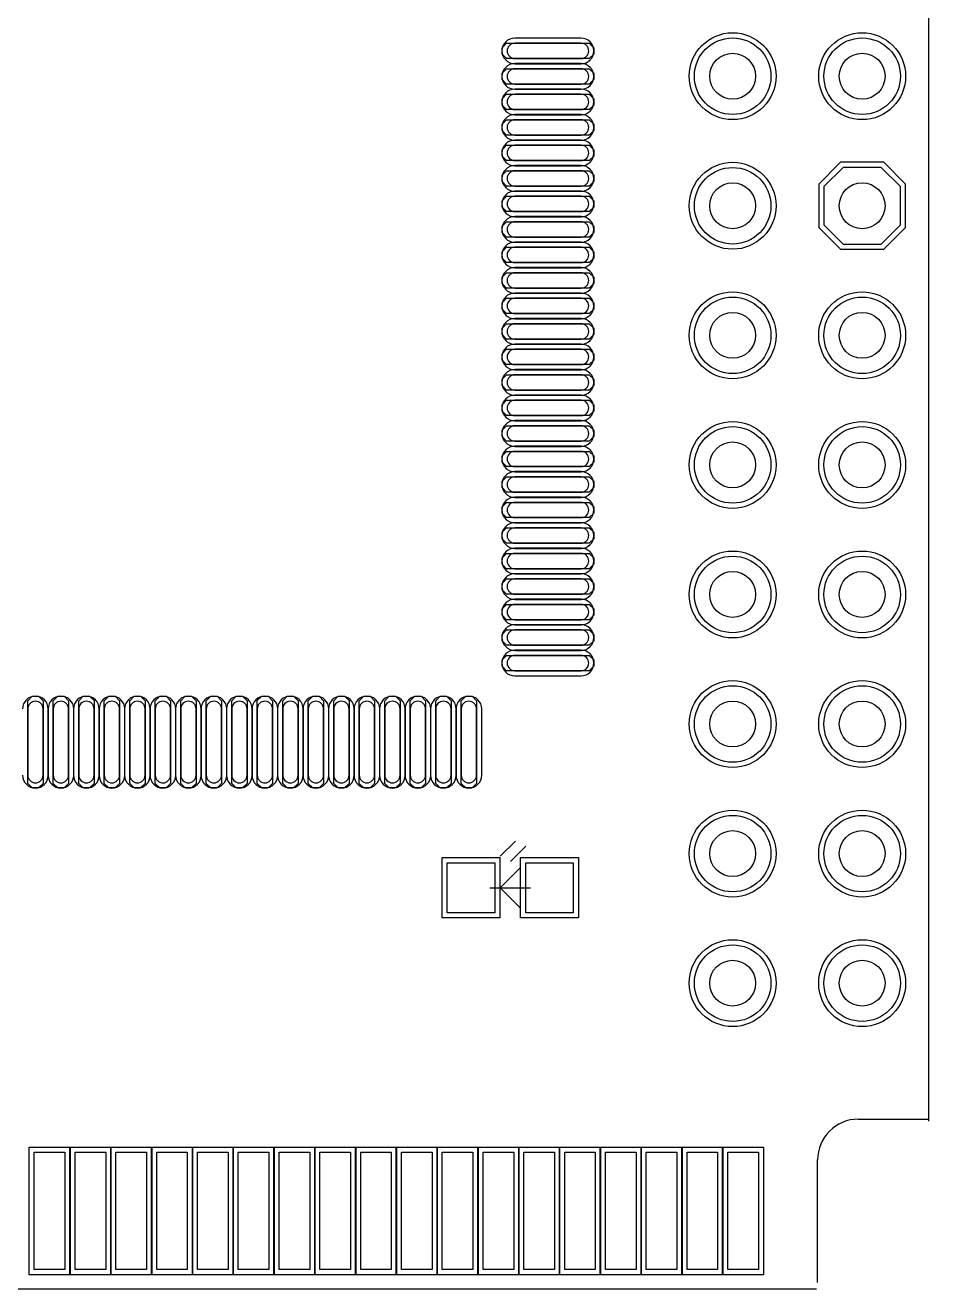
# Model space of a CAD drawing. Header units: millimetres. Extents: x -0.08 to 1.1, y 0 to 1.74.
# Drawn here: x 0.4 to 1.098, y 0 to 0.975 of the extents above; entities that cross this region are included whole.
import ezdxf

# ---------------------------------------------------------------- set-up
doc = ezdxf.new("R2010")
doc.units = ezdxf.units.MM
doc.header["$MEASUREMENT"] = 0
for name, color, linetype in [('KeepOutLayer', 6, 'Continuous'), ('Mechanical13', 56, 'Continuous'), ('MultiLayer', 9, 'Continuous'), ('TopPaste', 8, 'Continuous'), ('TopSolder', 216, 'Continuous')]:
    doc.layers.add(name, color=color, linetype=linetype)

msp = doc.modelspace()

# ---------------------------------------------------------------- linework, layer by layer
at = {"layer": 'KeepOutLayer'}
for p, q in [((1.09797, 0.12922), (1.09797, 1.66208)), ((1.0436, 0.13079), (1.09757, 0.13079)), ((1.0121, 0.00481), (1.0121, 0.0993)), ((0.38718, -0.00007), (1.01119, -0.00007))]:
    msp.add_line(p, q, dxfattribs=at)
msp.add_arc((1.0436, 0.0993), 0.0315, 90, 180, dxfattribs=at)
at = {"layer": 'Mechanical13'}
for p, q in [((0.7672, 0.33366), (0.77902, 0.34547)), ((0.77508, 0.32972), (0.78689, 0.34154)), ((0.76701, 0.30937), (0.78276, 0.32512)), ((0.76701, 0.29362), (0.76701, 0.32512)), ((0.78276, 0.29362), (0.78276, 0.32512)), ((0.75913, 0.30937), (0.79063, 0.30937)), ((0.76701, 0.30937), (0.78276, 0.29362))]:
    msp.add_line(p, q, dxfattribs=at)
at = {"layer": 'MultiLayer'}
for p, q in [((1.0318, 0.8653), (1.01703, 0.85053)), ((1.06133, 0.8653), (1.0318, 0.8653)), ((1.07609, 0.85053), (1.06133, 0.8653)), ((1.01703, 0.85053), (1.01703, 0.82101)), ((1.07609, 0.82101), (1.07609, 0.85053)), ((1.01703, 0.82101), (1.0318, 0.80624)), ((1.06133, 0.80624), (1.07609, 0.82101)), ((1.0318, 0.80624), (1.06133, 0.80624))]:
    msp.add_line(p, q, dxfattribs=at)
for centre, radius in [((0.94656, 0.93577), 0.02953), ((1.04656, 0.93577), 0.02953), ((0.94656, 0.93577), 0.01772), ((1.04656, 0.93577), 0.01772), ((0.94656, 0.83577), 0.02953), ((0.94656, 0.83577), 0.01772), ((1.04656, 0.83577), 0.01772), ((0.94656, 0.73577), 0.02953), ((1.04656, 0.73577), 0.02953), ((0.94656, 0.73577), 0.01772), ((1.04656, 0.73577), 0.01772), ((0.94656, 0.63577), 0.02953), ((1.04656, 0.63577), 0.02953), ((0.94656, 0.63577), 0.01772), ((1.04656, 0.63577), 0.01772), ((0.94656, 0.53577), 0.02953), ((1.04656, 0.53577), 0.02953), ((0.94656, 0.53577), 0.01772), ((1.04656, 0.53577), 0.01772), ((0.94656, 0.43577), 0.02953), ((1.04656, 0.43577), 0.02953), ((0.94656, 0.43577), 0.01772), ((1.04656, 0.43577), 0.01772), ((0.94656, 0.33577), 0.02953), ((1.04656, 0.33577), 0.02953), ((0.94656, 0.33577), 0.01772), ((1.04656, 0.33577), 0.01772), ((0.94656, 0.23577), 0.02953), ((1.04656, 0.23577), 0.02953), ((0.94656, 0.23577), 0.01772), ((1.04656, 0.23577), 0.01772)]:
    msp.add_circle(centre, radius, dxfattribs=at)
at = {"layer": 'TopPaste'}
for p, q in [((0.76852, 0.95774), (0.77198, 0.9612)), ((0.76852, 0.95284), (0.76852, 0.95774)), ((0.77198, 0.9612), (0.77442, 0.9612)), ((0.77442, 0.9612), (0.77442, 0.9612)), ((0.77442, 0.9612), (0.83348, 0.9612)), ((0.82954, 0.9612), (0.77836, 0.9612)), ((0.83348, 0.9612), (0.83593, 0.9612)), ((0.83593, 0.9612), (0.83939, 0.95774)), ((0.83939, 0.95774), (0.83939, 0.95284)), ((0.77198, 0.94938), (0.76852, 0.95284)), ((0.77442, 0.94938), (0.77198, 0.94938)), ((0.83348, 0.94938), (0.77442, 0.94938)), ((0.77836, 0.94938), (0.82954, 0.94938)), ((0.83593, 0.94938), (0.83348, 0.94938)), ((0.83348, 0.94938), (0.83348, 0.94938)), ((0.83939, 0.95284), (0.83593, 0.94938)), ((0.76852, 0.93806), (0.77198, 0.94152)), ((0.76852, 0.93316), (0.76852, 0.93806)), ((0.77198, 0.94152), (0.77442, 0.94152)), ((0.77442, 0.94152), (0.77442, 0.94152)), ((0.77442, 0.94152), (0.83348, 0.94152)), ((0.82954, 0.94152), (0.77836, 0.94152)), ((0.83348, 0.94152), (0.83593, 0.94152)), ((0.83593, 0.94152), (0.83939, 0.93806)), ((0.83939, 0.93806), (0.83939, 0.93316)), ((0.77198, 0.9297), (0.76852, 0.93316)), ((0.77442, 0.9297), (0.77198, 0.9297)), ((0.83348, 0.9297), (0.77442, 0.9297)), ((0.77836, 0.9297), (0.82954, 0.9297)), ((0.83593, 0.9297), (0.83348, 0.9297)), ((0.83348, 0.9297), (0.83348, 0.9297)), ((0.83939, 0.93316), (0.83593, 0.9297)), ((0.76852, 0.91837), (0.77198, 0.92183)), ((0.76852, 0.91347), (0.76852, 0.91837)), ((0.77198, 0.92183), (0.77442, 0.92183)), ((0.77442, 0.92183), (0.77442, 0.92183)), ((0.77442, 0.92183), (0.83348, 0.92183)), ((0.82954, 0.92183), (0.77836, 0.92183)), ((0.83348, 0.92183), (0.83593, 0.92183)), ((0.83593, 0.92183), (0.83939, 0.91837)), ((0.83939, 0.91837), (0.83939, 0.91347)), ((0.77198, 0.91001), (0.76852, 0.91347)), ((0.77442, 0.91001), (0.77198, 0.91001)), ((0.83348, 0.91001), (0.77442, 0.91001)), ((0.77836, 0.91001), (0.82954, 0.91001)), ((0.83593, 0.91001), (0.83348, 0.91001)), ((0.83348, 0.91001), (0.83348, 0.91001)), ((0.83939, 0.91347), (0.83593, 0.91001)), ((0.76852, 0.89869), (0.77198, 0.90215)), ((0.76852, 0.89379), (0.76852, 0.89869)), ((0.77198, 0.90215), (0.77442, 0.90215)), ((0.77442, 0.90215), (0.77442, 0.90215)), ((0.77442, 0.90215), (0.83348, 0.90215)), ((0.82954, 0.90215), (0.77836, 0.90215)), ((0.83348, 0.90215), (0.83593, 0.90215)), ((0.83593, 0.90215), (0.83939, 0.89869)), ((0.83939, 0.89869), (0.83939, 0.89379)), ((0.77198, 0.89033), (0.76852, 0.89379)), ((0.77442, 0.89033), (0.77198, 0.89033)), ((0.83348, 0.89033), (0.77442, 0.89033)), ((0.77836, 0.89033), (0.82954, 0.89033)), ((0.83593, 0.89033), (0.83348, 0.89033)), ((0.83348, 0.89033), (0.83348, 0.89033)), ((0.83939, 0.89379), (0.83593, 0.89033)), ((0.76852, 0.879), (0.77198, 0.88246)), ((0.76852, 0.8741), (0.76852, 0.879)), ((0.77198, 0.88246), (0.77442, 0.88246)), ((0.77442, 0.88246), (0.77442, 0.88246)), ((0.77442, 0.88246), (0.83348, 0.88246)), ((0.82954, 0.88246), (0.77836, 0.88246)), ((0.83348, 0.88246), (0.83593, 0.88246)), ((0.83593, 0.88246), (0.83939, 0.879)), ((0.83939, 0.879), (0.83939, 0.8741)), ((0.77198, 0.87064), (0.76852, 0.8741)), ((0.77442, 0.87064), (0.77198, 0.87064)), ((0.83348, 0.87064), (0.77442, 0.87064)), ((0.77836, 0.87064), (0.82954, 0.87064)), ((0.83593, 0.87064), (0.83348, 0.87064)), ((0.83348, 0.87064), (0.83348, 0.87064)), ((0.83939, 0.8741), (0.83593, 0.87064)), ((0.76852, 0.85932), (0.77198, 0.86278)), ((0.76852, 0.85442), (0.76852, 0.85932)), ((0.77198, 0.86278), (0.77442, 0.86278)), ((0.77442, 0.86278), (0.77442, 0.86278)), ((0.77442, 0.86278), (0.83348, 0.86278)), ((0.82954, 0.86278), (0.77836, 0.86278)), ((0.83348, 0.86278), (0.83593, 0.86278)), ((0.83593, 0.86278), (0.83939, 0.85932)), ((0.83939, 0.85932), (0.83939, 0.85442)), ((0.77198, 0.85096), (0.76852, 0.85442)), ((0.77442, 0.85096), (0.77198, 0.85096)), ((0.83348, 0.85096), (0.77442, 0.85096)), ((0.77836, 0.85096), (0.82954, 0.85096)), ((0.83593, 0.85096), (0.83348, 0.85096)), ((0.83348, 0.85096), (0.83348, 0.85096)), ((0.83939, 0.85442), (0.83593, 0.85096)), ((0.76852, 0.83963), (0.77198, 0.84309)), ((0.76852, 0.83473), (0.76852, 0.83963)), ((0.77198, 0.84309), (0.77442, 0.84309)), ((0.77442, 0.84309), (0.77442, 0.84309)), ((0.77442, 0.84309), (0.83348, 0.84309)), ((0.82954, 0.84309), (0.77836, 0.84309)), ((0.83348, 0.84309), (0.83593, 0.84309)), ((0.83593, 0.84309), (0.83939, 0.83963)), ((0.83939, 0.83963), (0.83939, 0.83473)), ((0.77198, 0.83127), (0.76852, 0.83473)), ((0.77442, 0.83127), (0.77198, 0.83127)), ((0.83348, 0.83127), (0.77442, 0.83127)), ((0.77836, 0.83127), (0.82954, 0.83127)), ((0.83593, 0.83127), (0.83348, 0.83127)), ((0.83348, 0.83127), (0.83348, 0.83127)), ((0.83939, 0.83473), (0.83593, 0.83127)), ((0.76852, 0.81995), (0.77198, 0.82341)), ((0.76852, 0.81505), (0.76852, 0.81995)), ((0.77198, 0.82341), (0.77442, 0.82341)), ((0.77442, 0.82341), (0.77442, 0.82341)), ((0.77442, 0.82341), (0.83348, 0.82341)), ((0.82954, 0.82341), (0.77836, 0.82341)), ((0.83348, 0.82341), (0.83593, 0.82341)), ((0.83593, 0.82341), (0.83939, 0.81995)), ((0.83939, 0.81995), (0.83939, 0.81505)), ((0.77198, 0.81159), (0.76852, 0.81505)), ((0.77442, 0.81159), (0.77198, 0.81159)), ((0.83348, 0.81159), (0.77442, 0.81159)), ((0.77836, 0.81159), (0.82954, 0.81159)), ((0.83593, 0.81159), (0.83348, 0.81159)), ((0.83348, 0.81159), (0.83348, 0.81159)), ((0.83939, 0.81505), (0.83593, 0.81159)), ((0.76852, 0.80027), (0.77198, 0.80373)), ((0.76852, 0.79537), (0.76852, 0.80027)), ((0.77198, 0.80373), (0.77442, 0.80373)), ((0.77442, 0.80373), (0.77442, 0.80373)), ((0.77442, 0.80373), (0.83348, 0.80373)), ((0.82954, 0.80372), (0.77836, 0.80372)), ((0.83348, 0.80373), (0.83593, 0.80373)), ((0.83593, 0.80373), (0.83939, 0.80027)), ((0.83939, 0.80027), (0.83939, 0.79537)), ((0.77198, 0.79191), (0.76852, 0.79537)), ((0.77442, 0.79191), (0.77198, 0.79191)), ((0.83348, 0.79191), (0.77442, 0.79191)), ((0.77836, 0.7919), (0.82954, 0.7919)), ((0.83593, 0.79191), (0.83348, 0.79191)), ((0.83348, 0.79191), (0.83348, 0.79191)), ((0.83939, 0.79537), (0.83593, 0.79191)), ((0.76852, 0.78058), (0.77198, 0.78404)), ((0.76852, 0.77568), (0.76852, 0.78058)), ((0.77198, 0.78404), (0.77442, 0.78404)), ((0.77442, 0.78404), (0.77442, 0.78404)), ((0.77442, 0.78404), (0.83348, 0.78404)), ((0.82954, 0.78404), (0.77836, 0.78404)), ((0.83348, 0.78404), (0.83593, 0.78404)), ((0.83593, 0.78404), (0.83939, 0.78058)), ((0.83939, 0.78058), (0.83939, 0.77568)), ((0.77198, 0.77222), (0.76852, 0.77568)), ((0.77442, 0.77222), (0.77198, 0.77222)), ((0.83348, 0.77222), (0.77442, 0.77222)), ((0.77836, 0.77222), (0.82954, 0.77222)), ((0.83593, 0.77222), (0.83348, 0.77222)), ((0.83348, 0.77222), (0.83348, 0.77222)), ((0.83939, 0.77568), (0.83593, 0.77222)), ((0.76852, 0.7609), (0.77198, 0.76436)), ((0.76852, 0.756), (0.76852, 0.7609)), ((0.77198, 0.76436), (0.77442, 0.76436)), ((0.77442, 0.76436), (0.77442, 0.76436)), ((0.77442, 0.76436), (0.83348, 0.76436)), ((0.82954, 0.76435), (0.77836, 0.76435)), ((0.83348, 0.76436), (0.83593, 0.76436)), ((0.83593, 0.76436), (0.83939, 0.7609)), ((0.83939, 0.7609), (0.83939, 0.756)), ((0.77198, 0.75254), (0.76852, 0.756)), ((0.77442, 0.75254), (0.77198, 0.75254)), ((0.83348, 0.75254), (0.77442, 0.75254)), ((0.77836, 0.75253), (0.82954, 0.75253)), ((0.83593, 0.75254), (0.83348, 0.75254)), ((0.83348, 0.75254), (0.83348, 0.75254)), ((0.83939, 0.756), (0.83593, 0.75254)), ((0.76852, 0.74121), (0.77198, 0.74467)), ((0.76852, 0.73631), (0.76852, 0.74121)), ((0.77198, 0.74467), (0.77442, 0.74467)), ((0.77442, 0.74467), (0.77442, 0.74467)), ((0.77442, 0.74467), (0.83348, 0.74467)), ((0.82954, 0.74467), (0.77836, 0.74467)), ((0.83348, 0.74467), (0.83593, 0.74467)), ((0.83593, 0.74467), (0.83939, 0.74121)), ((0.83939, 0.74121), (0.83939, 0.73631)), ((0.77198, 0.73285), (0.76852, 0.73631)), ((0.77442, 0.73285), (0.77198, 0.73285)), ((0.83348, 0.73285), (0.77442, 0.73285)), ((0.77836, 0.73285), (0.82954, 0.73285)), ((0.83593, 0.73285), (0.83348, 0.73285)), ((0.83348, 0.73285), (0.83348, 0.73285)), ((0.83939, 0.73631), (0.83593, 0.73285)), ((0.76852, 0.72153), (0.77198, 0.72499)), ((0.77198, 0.72499), (0.77442, 0.72499)), ((0.77442, 0.72499), (0.77442, 0.72499)), ((0.77442, 0.72499), (0.83348, 0.72499)), ((0.82954, 0.72498), (0.77836, 0.72498)), ((0.83348, 0.72499), (0.83593, 0.72499)), ((0.83593, 0.72499), (0.83939, 0.72153)), ((0.76852, 0.71663), (0.76852, 0.72153)), ((0.77198, 0.71317), (0.76852, 0.71663)), ((0.77442, 0.71317), (0.77198, 0.71317)), ((0.83348, 0.71317), (0.77442, 0.71317)), ((0.77836, 0.71316), (0.82954, 0.71316)), ((0.83593, 0.71317), (0.83348, 0.71317)), ((0.83348, 0.71317), (0.83348, 0.71317)), ((0.83939, 0.71663), (0.83593, 0.71317)), ((0.83939, 0.72153), (0.83939, 0.71663)), ((0.76852, 0.70184), (0.77198, 0.7053)), ((0.77198, 0.7053), (0.77442, 0.7053)), ((0.77442, 0.7053), (0.77442, 0.7053)), ((0.77442, 0.7053), (0.83348, 0.7053)), ((0.82954, 0.7053), (0.77836, 0.7053)), ((0.83348, 0.7053), (0.83593, 0.7053)), ((0.83593, 0.7053), (0.83939, 0.70184)), ((0.76852, 0.69694), (0.76852, 0.70184)), ((0.77198, 0.69348), (0.76852, 0.69694)), ((0.77442, 0.69348), (0.77198, 0.69348)), ((0.83348, 0.69348), (0.77442, 0.69348)), ((0.77836, 0.69348), (0.82954, 0.69348)), ((0.83593, 0.69348), (0.83348, 0.69348)), ((0.83348, 0.69348), (0.83348, 0.69348)), ((0.83939, 0.69694), (0.83593, 0.69348)), ((0.83939, 0.70184), (0.83939, 0.69694)), ((0.76852, 0.68215), (0.77198, 0.68561)), ((0.77198, 0.68561), (0.77442, 0.68561)), ((0.77442, 0.68561), (0.77442, 0.68561)), ((0.77442, 0.68561), (0.83348, 0.68561)), ((0.82954, 0.68561), (0.77836, 0.68561)), ((0.83348, 0.68561), (0.83593, 0.68561)), ((0.83593, 0.68561), (0.83939, 0.68215)), ((0.76852, 0.67725), (0.76852, 0.68215)), ((0.77198, 0.67379), (0.76852, 0.67725)), ((0.77442, 0.67379), (0.77198, 0.67379)), ((0.83348, 0.67379), (0.77442, 0.67379)), ((0.77836, 0.67379), (0.82954, 0.67379)), ((0.83593, 0.67379), (0.83348, 0.67379)), ((0.83348, 0.67379), (0.83348, 0.67379)), ((0.83939, 0.67725), (0.83593, 0.67379)), ((0.83939, 0.68215), (0.83939, 0.67725)), ((0.76852, 0.66247), (0.77198, 0.66593)), ((0.77198, 0.66593), (0.77442, 0.66593)), ((0.77442, 0.66593), (0.77442, 0.66593)), ((0.77442, 0.66593), (0.83348, 0.66593)), ((0.82954, 0.66592), (0.77836, 0.66592)), ((0.83348, 0.66593), (0.83593, 0.66593)), ((0.83593, 0.66593), (0.83939, 0.66247)), ((0.76852, 0.65757), (0.76852, 0.66247)), ((0.77198, 0.65411), (0.76852, 0.65757)), ((0.77442, 0.65411), (0.77198, 0.65411)), ((0.83348, 0.65411), (0.77442, 0.65411)), ((0.77836, 0.6541), (0.82954, 0.6541)), ((0.83593, 0.65411), (0.83348, 0.65411)), ((0.83348, 0.65411), (0.83348, 0.65411)), ((0.83939, 0.65757), (0.83593, 0.65411)), ((0.83939, 0.66247), (0.83939, 0.65757)), ((0.76852, 0.64278), (0.77198, 0.64624)), ((0.77198, 0.64624), (0.77442, 0.64624)), ((0.77442, 0.64624), (0.77442, 0.64624)), ((0.77442, 0.64624), (0.83348, 0.64624)), ((0.82954, 0.64624), (0.77836, 0.64624)), ((0.83348, 0.64624), (0.83593, 0.64624)), ((0.83593, 0.64624), (0.83939, 0.64278)), ((0.76852, 0.63788), (0.76852, 0.64278)), ((0.77198, 0.63442), (0.76852, 0.63788)), ((0.77442, 0.63442), (0.77198, 0.63442)), ((0.83348, 0.63442), (0.77442, 0.63442)), ((0.77836, 0.63442), (0.82954, 0.63442)), ((0.83593, 0.63442), (0.83348, 0.63442)), ((0.83348, 0.63442), (0.83348, 0.63442)), ((0.83939, 0.63788), (0.83593, 0.63442)), ((0.83939, 0.64278), (0.83939, 0.63788)), ((0.76852, 0.6231), (0.77198, 0.62656)), ((0.77198, 0.62656), (0.77442, 0.62656)), ((0.77442, 0.62656), (0.77442, 0.62656)), ((0.77442, 0.62656), (0.83348, 0.62656)), ((0.82954, 0.62655), (0.77836, 0.62655)), ((0.83348, 0.62656), (0.83593, 0.62656)), ((0.83593, 0.62656), (0.83939, 0.6231)), ((0.76852, 0.6182), (0.76852, 0.6231)), ((0.77198, 0.61474), (0.76852, 0.6182)), ((0.77442, 0.61474), (0.77198, 0.61474)), ((0.83348, 0.61474), (0.77442, 0.61474)), ((0.77836, 0.61473), (0.82954, 0.61473)), ((0.83593, 0.61474), (0.83348, 0.61474)), ((0.83348, 0.61474), (0.83348, 0.61474)), ((0.83939, 0.6182), (0.83593, 0.61474)), ((0.83939, 0.6231), (0.83939, 0.6182)), ((0.76852, 0.60341), (0.77198, 0.60687)), ((0.77198, 0.60687), (0.77442, 0.60687)), ((0.77442, 0.60687), (0.77442, 0.60687)), ((0.77442, 0.60687), (0.83348, 0.60687)), ((0.82954, 0.60687), (0.77836, 0.60687)), ((0.83348, 0.60687), (0.83593, 0.60687)), ((0.83593, 0.60687), (0.83939, 0.60341)), ((0.76852, 0.59851), (0.76852, 0.60341)), ((0.77198, 0.59505), (0.76852, 0.59851)), ((0.77442, 0.59505), (0.77198, 0.59505)), ((0.83348, 0.59505), (0.77442, 0.59505)), ((0.77836, 0.59505), (0.82954, 0.59505)), ((0.83593, 0.59505), (0.83348, 0.59505)), ((0.83348, 0.59505), (0.83348, 0.59505)), ((0.83939, 0.59851), (0.83593, 0.59505)), ((0.83939, 0.60341), (0.83939, 0.59851)), ((0.76852, 0.58373), (0.77198, 0.58719)), ((0.77198, 0.58719), (0.77442, 0.58719)), ((0.77442, 0.58719), (0.77442, 0.58719)), ((0.77442, 0.58719), (0.83348, 0.58719)), ((0.82954, 0.58718), (0.77836, 0.58718)), ((0.83348, 0.58719), (0.83593, 0.58719)), ((0.83593, 0.58719), (0.83939, 0.58373)), ((0.76852, 0.57883), (0.76852, 0.58373)), ((0.77198, 0.57537), (0.76852, 0.57883)), ((0.77442, 0.57537), (0.77198, 0.57537)), ((0.83348, 0.57537), (0.77442, 0.57537)), ((0.77836, 0.57536), (0.82954, 0.57536)), ((0.83593, 0.57537), (0.83348, 0.57537)), ((0.83348, 0.57537), (0.83348, 0.57537)), ((0.83939, 0.57883), (0.83593, 0.57537)), ((0.83939, 0.58373), (0.83939, 0.57883)), ((0.76852, 0.56404), (0.77198, 0.5675)), ((0.77198, 0.5675), (0.77442, 0.5675)), ((0.77442, 0.5675), (0.77442, 0.5675)), ((0.77442, 0.5675), (0.83348, 0.5675)), ((0.82954, 0.5675), (0.77836, 0.5675)), ((0.83348, 0.5675), (0.83593, 0.5675)), ((0.83593, 0.5675), (0.83939, 0.56404)), ((0.76852, 0.55914), (0.76852, 0.56404)), ((0.77198, 0.55568), (0.76852, 0.55914)), ((0.83939, 0.55914), (0.83593, 0.55568)), ((0.83939, 0.56404), (0.83939, 0.55914)), ((0.76852, 0.54435), (0.77198, 0.54781)), ((0.77442, 0.55568), (0.77198, 0.55568)), ((0.77198, 0.54781), (0.77442, 0.54781)), ((0.83348, 0.55568), (0.77442, 0.55568)), ((0.77442, 0.54781), (0.77442, 0.54781)), ((0.77442, 0.54781), (0.83348, 0.54781)), ((0.77836, 0.55568), (0.82954, 0.55568)), ((0.82954, 0.54781), (0.77836, 0.54781)), ((0.83593, 0.55568), (0.83348, 0.55568)), ((0.83348, 0.55568), (0.83348, 0.55568)), ((0.83348, 0.54781), (0.83593, 0.54781)), ((0.83593, 0.54781), (0.83939, 0.54435)), ((0.76852, 0.53945), (0.76852, 0.54435)), ((0.77198, 0.53599), (0.76852, 0.53945)), ((0.83939, 0.53945), (0.83593, 0.53599)), ((0.83939, 0.54435), (0.83939, 0.53945)), ((0.76852, 0.52467), (0.77198, 0.52813)), ((0.77442, 0.53599), (0.77198, 0.53599)), ((0.77198, 0.52813), (0.77442, 0.52813)), ((0.83348, 0.53599), (0.77442, 0.53599)), ((0.77442, 0.52813), (0.77442, 0.52813)), ((0.77442, 0.52813), (0.83348, 0.52813)), ((0.77836, 0.53599), (0.82954, 0.53599)), ((0.82954, 0.52813), (0.77836, 0.52813)), ((0.83593, 0.53599), (0.83348, 0.53599)), ((0.83348, 0.53599), (0.83348, 0.53599)), ((0.83348, 0.52813), (0.83593, 0.52813)), ((0.83593, 0.52813), (0.83939, 0.52467)), ((0.76852, 0.51977), (0.76852, 0.52467)), ((0.77198, 0.51631), (0.76852, 0.51977)), ((0.83939, 0.51977), (0.83593, 0.51631)), ((0.83939, 0.52467), (0.83939, 0.51977)), ((0.76852, 0.50498), (0.77198, 0.50844)), ((0.77442, 0.51631), (0.77198, 0.51631)), ((0.77198, 0.50844), (0.77442, 0.50844)), ((0.83348, 0.51631), (0.77442, 0.51631)), ((0.77442, 0.50844), (0.77442, 0.50844)), ((0.77442, 0.50844), (0.83348, 0.50844)), ((0.77836, 0.51631), (0.82954, 0.51631)), ((0.82954, 0.50844), (0.77836, 0.50844)), ((0.83593, 0.51631), (0.83348, 0.51631)), ((0.83348, 0.51631), (0.83348, 0.51631)), ((0.83348, 0.50844), (0.83593, 0.50844)), ((0.83593, 0.50844), (0.83939, 0.50498)), ((0.76852, 0.50008), (0.76852, 0.50498)), ((0.77198, 0.49662), (0.76852, 0.50008)), ((0.83939, 0.50008), (0.83593, 0.49662)), ((0.83939, 0.50498), (0.83939, 0.50008)), ((0.76852, 0.4853), (0.77198, 0.48876)), ((0.77442, 0.49662), (0.77198, 0.49662)), ((0.77198, 0.48876), (0.77442, 0.48876)), ((0.83348, 0.49662), (0.77442, 0.49662)), ((0.77442, 0.48876), (0.77442, 0.48876)), ((0.77442, 0.48876), (0.83348, 0.48876)), ((0.77836, 0.49662), (0.82954, 0.49662)), ((0.82954, 0.48876), (0.77836, 0.48876)), ((0.83593, 0.49662), (0.83348, 0.49662)), ((0.83348, 0.49662), (0.83348, 0.49662)), ((0.83348, 0.48876), (0.83593, 0.48876)), ((0.83593, 0.48876), (0.83939, 0.4853)), ((0.76852, 0.4804), (0.76852, 0.4853)), ((0.77198, 0.47694), (0.76852, 0.4804)), ((0.83939, 0.4804), (0.83593, 0.47694)), ((0.83939, 0.4853), (0.83939, 0.4804)), ((0.77442, 0.47694), (0.77198, 0.47694)), ((0.83348, 0.47694), (0.77442, 0.47694)), ((0.77836, 0.47694), (0.82954, 0.47694)), ((0.83593, 0.47694), (0.83348, 0.47694)), ((0.83348, 0.47694), (0.83348, 0.47694)), ((0.40238, 0.4538), (0.40584, 0.45726)), ((0.40238, 0.45136), (0.40238, 0.4538)), ((0.40239, 0.3923), (0.40238, 0.45136)), ((0.40584, 0.45726), (0.41074, 0.45726)), ((0.41074, 0.45726), (0.4142, 0.4538)), ((0.4142, 0.4538), (0.4142, 0.45136)), ((0.4142, 0.45136), (0.4142, 0.45136)), ((0.4142, 0.45136), (0.4142, 0.3923)), ((0.42207, 0.4538), (0.42553, 0.45726)), ((0.42207, 0.45136), (0.42207, 0.4538)), ((0.42207, 0.3923), (0.42207, 0.45136)), ((0.42553, 0.45726), (0.43042, 0.45726)), ((0.43042, 0.45726), (0.43388, 0.4538)), ((0.43388, 0.4538), (0.43388, 0.45136)), ((0.43388, 0.45136), (0.43388, 0.45136)), ((0.43388, 0.45136), (0.43388, 0.3923)), ((0.44176, 0.4538), (0.44522, 0.45726)), ((0.44176, 0.45136), (0.44176, 0.4538)), ((0.44176, 0.3923), (0.44176, 0.45136)), ((0.44522, 0.45726), (0.45011, 0.45726)), ((0.45011, 0.45726), (0.45357, 0.45381)), ((0.45357, 0.45381), (0.45357, 0.45136)), ((0.45357, 0.45136), (0.45357, 0.45136)), ((0.45357, 0.45136), (0.45357, 0.3923)), ((0.46144, 0.45136), (0.46147, 0.45378)), ((0.46144, 0.3923), (0.46144, 0.45136)), ((0.46147, 0.45378), (0.46492, 0.45719)), ((0.46492, 0.45719), (0.46977, 0.45719)), ((0.46977, 0.45719), (0.47322, 0.45378)), ((0.47322, 0.45378), (0.47325, 0.45136)), ((0.47325, 0.45136), (0.47325, 0.45136)), ((0.47325, 0.45136), (0.47325, 0.3923)), ((0.48113, 0.4538), (0.48459, 0.45726)), ((0.48113, 0.45136), (0.48113, 0.4538)), ((0.48113, 0.3923), (0.48113, 0.45136)), ((0.48459, 0.45726), (0.48948, 0.45726)), ((0.48948, 0.45726), (0.49294, 0.4538)), ((0.49294, 0.4538), (0.49294, 0.45136)), ((0.49294, 0.45136), (0.49294, 0.45136)), ((0.49294, 0.45136), (0.49294, 0.3923)), ((0.50082, 0.4538), (0.50428, 0.45726)), ((0.50082, 0.45136), (0.50082, 0.4538)), ((0.50082, 0.3923), (0.50082, 0.45136)), ((0.50428, 0.45726), (0.50917, 0.45726)), ((0.50917, 0.45726), (0.51263, 0.4538)), ((0.51263, 0.4538), (0.51263, 0.45136)), ((0.51263, 0.45136), (0.51263, 0.45136)), ((0.51263, 0.45136), (0.51263, 0.3923)), ((0.5205, 0.4538), (0.52396, 0.45726)), ((0.5205, 0.45136), (0.5205, 0.4538)), ((0.5205, 0.3923), (0.5205, 0.45136)), ((0.52396, 0.45726), (0.52885, 0.45726)), ((0.52885, 0.45726), (0.53231, 0.4538)), ((0.53231, 0.4538), (0.53231, 0.45136)), ((0.53231, 0.45136), (0.53231, 0.45136)), ((0.53231, 0.45136), (0.53231, 0.3923)), ((0.54019, 0.4538), (0.54365, 0.45726)), ((0.54019, 0.45136), (0.54019, 0.4538)), ((0.54019, 0.3923), (0.54019, 0.45136)), ((0.54365, 0.45726), (0.54854, 0.45726)), ((0.54854, 0.45726), (0.552, 0.4538)), ((0.552, 0.4538), (0.552, 0.45136)), ((0.552, 0.45136), (0.552, 0.45136)), ((0.552, 0.45136), (0.552, 0.3923)), ((0.55987, 0.45136), (0.5599, 0.45378)), ((0.55987, 0.3923), (0.55987, 0.45136)), ((0.5599, 0.45378), (0.56335, 0.45719)), ((0.56335, 0.45719), (0.5682, 0.45719)), ((0.5682, 0.45719), (0.57165, 0.45378)), ((0.57165, 0.45378), (0.57168, 0.45136)), ((0.57168, 0.45136), (0.57168, 0.45136)), ((0.57168, 0.45136), (0.57168, 0.3923)), ((0.57956, 0.45381), (0.58302, 0.45726)), ((0.57956, 0.45136), (0.57956, 0.45381)), ((0.57956, 0.3923), (0.57956, 0.45136)), ((0.58302, 0.45726), (0.58791, 0.45726)), ((0.58791, 0.45726), (0.59137, 0.4538)), ((0.59137, 0.4538), (0.59137, 0.45136)), ((0.59137, 0.45136), (0.59137, 0.45136)), ((0.59137, 0.45136), (0.59137, 0.3923)), ((0.59924, 0.4538), (0.6027, 0.45726)), ((0.59924, 0.45136), (0.59924, 0.4538)), ((0.59924, 0.3923), (0.59924, 0.45136)), ((0.6027, 0.45726), (0.60759, 0.45726)), ((0.60759, 0.45726), (0.61105, 0.4538)), ((0.61105, 0.4538), (0.61105, 0.45136)), ((0.61105, 0.45136), (0.61105, 0.45136)), ((0.61105, 0.45136), (0.61105, 0.3923)), ((0.61892, 0.4538), (0.62238, 0.45726)), ((0.61892, 0.45136), (0.61892, 0.4538)), ((0.61892, 0.3923), (0.61892, 0.45136)), ((0.62238, 0.45726), (0.62727, 0.45726)), ((0.62727, 0.45726), (0.63073, 0.4538)), ((0.63073, 0.4538), (0.63073, 0.45136)), ((0.63073, 0.45136), (0.63073, 0.45136)), ((0.63073, 0.45136), (0.63073, 0.3923)), ((0.63861, 0.4538), (0.64207, 0.45726)), ((0.63861, 0.45136), (0.63861, 0.4538)), ((0.63861, 0.3923), (0.63861, 0.45136)), ((0.64207, 0.45726), (0.64696, 0.45726)), ((0.64696, 0.45726), (0.65042, 0.45381)), ((0.65042, 0.45381), (0.65042, 0.45136)), ((0.65042, 0.45136), (0.65042, 0.45136)), ((0.65042, 0.45136), (0.65042, 0.3923)), ((0.65829, 0.4538), (0.66175, 0.45726)), ((0.65829, 0.45136), (0.65829, 0.4538)), ((0.65829, 0.3923), (0.65829, 0.45136)), ((0.66175, 0.45726), (0.66664, 0.45726)), ((0.66664, 0.45726), (0.6701, 0.4538)), ((0.6701, 0.4538), (0.6701, 0.45136)), ((0.6701, 0.45136), (0.6701, 0.45136)), ((0.6701, 0.45136), (0.6701, 0.3923)), ((0.67798, 0.4538), (0.68144, 0.45726)), ((0.67798, 0.45136), (0.67798, 0.4538)), ((0.67798, 0.3923), (0.67798, 0.45136)), ((0.68144, 0.45726), (0.68633, 0.45726)), ((0.68633, 0.45726), (0.68979, 0.4538)), ((0.68979, 0.4538), (0.68979, 0.45136)), ((0.68979, 0.45136), (0.68979, 0.45136)), ((0.68979, 0.45136), (0.68979, 0.3923)), ((0.69766, 0.4538), (0.70112, 0.45726)), ((0.69766, 0.45136), (0.69766, 0.4538)), ((0.69766, 0.3923), (0.69766, 0.45136)), ((0.70112, 0.45726), (0.70601, 0.45726)), ((0.70601, 0.45726), (0.70947, 0.4538)), ((0.70947, 0.4538), (0.70947, 0.45136)), ((0.70947, 0.45136), (0.70947, 0.45136)), ((0.70947, 0.45136), (0.70947, 0.3923)), ((0.71735, 0.4538), (0.72081, 0.45726)), ((0.71735, 0.45136), (0.71735, 0.4538)), ((0.71735, 0.3923), (0.71735, 0.45136)), ((0.72081, 0.45726), (0.7257, 0.45726)), ((0.7257, 0.45726), (0.72916, 0.4538)), ((0.72916, 0.4538), (0.72916, 0.45136)), ((0.72916, 0.45136), (0.72916, 0.45136)), ((0.72916, 0.45136), (0.72916, 0.3923)), ((0.73703, 0.45136), (0.73706, 0.45378)), ((0.73703, 0.3923), (0.73703, 0.45136)), ((0.73706, 0.45378), (0.74051, 0.45719)), ((0.74051, 0.45719), (0.74536, 0.45719)), ((0.74536, 0.45719), (0.74881, 0.45378)), ((0.74881, 0.45378), (0.74884, 0.45136)), ((0.74884, 0.45136), (0.74884, 0.45136)), ((0.74884, 0.45136), (0.74884, 0.3923)), ((0.40238, 0.44742), (0.40238, 0.39624)), ((0.41419, 0.39624), (0.41419, 0.44742)), ((0.42207, 0.44742), (0.42207, 0.39624)), ((0.43388, 0.39624), (0.43388, 0.44742)), ((0.44175, 0.44742), (0.44175, 0.39624)), ((0.45356, 0.39624), (0.45356, 0.44742)), ((0.46144, 0.44742), (0.46144, 0.39624)), ((0.47325, 0.39624), (0.47325, 0.44742)), ((0.48113, 0.44742), (0.48113, 0.39624)), ((0.49294, 0.39624), (0.49294, 0.44742)), ((0.50081, 0.44742), (0.50081, 0.39624)), ((0.51262, 0.39624), (0.51262, 0.44742)), ((0.5205, 0.44742), (0.5205, 0.39624)), ((0.53231, 0.39624), (0.53231, 0.44742)), ((0.54018, 0.44742), (0.54018, 0.39624)), ((0.55199, 0.39624), (0.55199, 0.44742)), ((0.55987, 0.44742), (0.55987, 0.39624)), ((0.57168, 0.39624), (0.57168, 0.44742)), ((0.57955, 0.44742), (0.57955, 0.39624)), ((0.59136, 0.39624), (0.59136, 0.44742)), ((0.59924, 0.44742), (0.59924, 0.39624)), ((0.61105, 0.39624), (0.61105, 0.44742)), ((0.61892, 0.44742), (0.61892, 0.39624)), ((0.63073, 0.39624), (0.63073, 0.44742)), ((0.63861, 0.44742), (0.63861, 0.39624)), ((0.65042, 0.39624), (0.65042, 0.44742)), ((0.65829, 0.44742), (0.65829, 0.39624)), ((0.6701, 0.39624), (0.6701, 0.44742)), ((0.67798, 0.44742), (0.67798, 0.39624)), ((0.68979, 0.39624), (0.68979, 0.44742)), ((0.69766, 0.44742), (0.69766, 0.39624)), ((0.70947, 0.39624), (0.70947, 0.44742)), ((0.71735, 0.44742), (0.71735, 0.39624)), ((0.72916, 0.39624), (0.72916, 0.44742)), ((0.73703, 0.44742), (0.73703, 0.39624)), ((0.74884, 0.39624), (0.74884, 0.44742)), ((0.40239, 0.38986), (0.40239, 0.3923)), ((0.40239, 0.3923), (0.40239, 0.3923)), ((0.4142, 0.3923), (0.4142, 0.38986)), ((0.42207, 0.38986), (0.42207, 0.3923)), ((0.42207, 0.3923), (0.42207, 0.3923)), ((0.43388, 0.3923), (0.43388, 0.38986)), ((0.44176, 0.38986), (0.44176, 0.3923)), ((0.44176, 0.3923), (0.44176, 0.3923)), ((0.45357, 0.3923), (0.45357, 0.38986)), ((0.46144, 0.38986), (0.46144, 0.3923)), ((0.46144, 0.3923), (0.46144, 0.3923)), ((0.47325, 0.3923), (0.47325, 0.38986)), ((0.48113, 0.38986), (0.48113, 0.3923)), ((0.48113, 0.3923), (0.48113, 0.3923)), ((0.49294, 0.3923), (0.49294, 0.38986)), ((0.50082, 0.38986), (0.50082, 0.3923)), ((0.50082, 0.3923), (0.50082, 0.3923)), ((0.51263, 0.3923), (0.51263, 0.38986)), ((0.5205, 0.38986), (0.5205, 0.3923)), ((0.5205, 0.3923), (0.5205, 0.3923)), ((0.53231, 0.3923), (0.53231, 0.38986)), ((0.54019, 0.38986), (0.54019, 0.3923)), ((0.54019, 0.3923), (0.54019, 0.3923)), ((0.552, 0.3923), (0.552, 0.38986)), ((0.55987, 0.38986), (0.55987, 0.3923)), ((0.55987, 0.3923), (0.55987, 0.3923)), ((0.57168, 0.3923), (0.57168, 0.38986)), ((0.57956, 0.38986), (0.57956, 0.3923)), ((0.57956, 0.3923), (0.57956, 0.3923)), ((0.59137, 0.3923), (0.59137, 0.38986)), ((0.59924, 0.38986), (0.59924, 0.3923)), ((0.59924, 0.3923), (0.59924, 0.3923)), ((0.61105, 0.3923), (0.61105, 0.38986)), ((0.61892, 0.38986), (0.61892, 0.3923)), ((0.61892, 0.3923), (0.61892, 0.3923)), ((0.63073, 0.3923), (0.63073, 0.38986)), ((0.63861, 0.38986), (0.63861, 0.3923)), ((0.63861, 0.3923), (0.63861, 0.3923)), ((0.65042, 0.3923), (0.65042, 0.38986)), ((0.65829, 0.38986), (0.65829, 0.3923)), ((0.65829, 0.3923), (0.65829, 0.3923)), ((0.6701, 0.3923), (0.6701, 0.38986)), ((0.67798, 0.38986), (0.67798, 0.3923)), ((0.67798, 0.3923), (0.67798, 0.3923)), ((0.68979, 0.3923), (0.68979, 0.38986)), ((0.69766, 0.38986), (0.69766, 0.3923)), ((0.69766, 0.3923), (0.69766, 0.3923)), ((0.70947, 0.3923), (0.70947, 0.38986)), ((0.71735, 0.38986), (0.71735, 0.3923)), ((0.71735, 0.3923), (0.71735, 0.3923)), ((0.72916, 0.3923), (0.72916, 0.38986)), ((0.73703, 0.38986), (0.73703, 0.3923)), ((0.73703, 0.3923), (0.73703, 0.3923)), ((0.74884, 0.3923), (0.74884, 0.38986)), ((0.40585, 0.3864), (0.40239, 0.38986)), ((0.41074, 0.3864), (0.40585, 0.3864)), ((0.4142, 0.38986), (0.41074, 0.3864)), ((0.42553, 0.3864), (0.42207, 0.38986)), ((0.43042, 0.3864), (0.42553, 0.3864)), ((0.43388, 0.38986), (0.43042, 0.3864)), ((0.44522, 0.3864), (0.44176, 0.38986)), ((0.45011, 0.3864), (0.44522, 0.3864)), ((0.45357, 0.38986), (0.45011, 0.3864)), ((0.4649, 0.3864), (0.46144, 0.38986)), ((0.46979, 0.3864), (0.4649, 0.3864)), ((0.47325, 0.38986), (0.46979, 0.3864)), ((0.48459, 0.3864), (0.48113, 0.38986)), ((0.48948, 0.3864), (0.48459, 0.3864)), ((0.49294, 0.38986), (0.48948, 0.3864)), ((0.50428, 0.3864), (0.50082, 0.38986)), ((0.50917, 0.3864), (0.50428, 0.3864)), ((0.51263, 0.38986), (0.50917, 0.3864)), ((0.52396, 0.3864), (0.5205, 0.38986)), ((0.52885, 0.3864), (0.52396, 0.3864)), ((0.53231, 0.38986), (0.52885, 0.3864)), ((0.54365, 0.3864), (0.54019, 0.38986)), ((0.54854, 0.3864), (0.54365, 0.3864)), ((0.552, 0.38986), (0.54854, 0.3864)), ((0.56333, 0.3864), (0.55987, 0.38986)), ((0.56822, 0.3864), (0.56333, 0.3864)), ((0.57168, 0.38986), (0.56822, 0.3864)), ((0.58302, 0.3864), (0.57956, 0.38986)), ((0.58791, 0.3864), (0.58302, 0.3864)), ((0.59137, 0.38986), (0.58791, 0.3864)), ((0.6027, 0.3864), (0.59924, 0.38986)), ((0.60759, 0.3864), (0.6027, 0.3864)), ((0.61105, 0.38986), (0.60759, 0.3864)), ((0.62238, 0.3864), (0.61892, 0.38986)), ((0.62727, 0.3864), (0.62238, 0.3864)), ((0.63073, 0.38986), (0.62727, 0.3864)), ((0.64207, 0.3864), (0.63861, 0.38986)), ((0.64696, 0.3864), (0.64207, 0.3864)), ((0.65042, 0.38986), (0.64696, 0.3864)), ((0.66175, 0.3864), (0.65829, 0.38986)), ((0.66664, 0.3864), (0.66175, 0.3864)), ((0.6701, 0.38986), (0.66664, 0.3864)), ((0.68144, 0.3864), (0.67798, 0.38986)), ((0.68633, 0.3864), (0.68144, 0.3864)), ((0.68979, 0.38986), (0.68633, 0.3864)), ((0.70112, 0.3864), (0.69766, 0.38986)), ((0.70601, 0.3864), (0.70112, 0.3864)), ((0.70947, 0.38986), (0.70601, 0.3864)), ((0.72081, 0.3864), (0.71735, 0.38986)), ((0.7257, 0.3864), (0.72081, 0.3864)), ((0.72916, 0.38986), (0.7257, 0.3864)), ((0.74049, 0.3864), (0.73703, 0.38986)), ((0.74538, 0.3864), (0.74049, 0.3864)), ((0.74884, 0.38986), (0.74538, 0.3864)), ((0.72626, 0.29008), (0.72626, 0.32866)), ((0.72626, 0.32866), (0.76287, 0.32866)), ((0.76287, 0.32866), (0.76287, 0.29008)), ((0.78689, 0.29008), (0.78689, 0.32866)), ((0.78689, 0.32866), (0.8235, 0.32866)), ((0.8235, 0.32866), (0.8235, 0.29008)), ((0.76287, 0.29008), (0.72626, 0.29008)), ((0.8235, 0.29008), (0.78689, 0.29008)), ((0.40744, 0.01472), (0.40744, 0.10528)), ((0.40744, 0.10528), (0.43106, 0.10528)), ((0.43106, 0.10528), (0.43106, 0.01472)), ((0.43894, 0.01472), (0.43894, 0.10528)), ((0.43894, 0.10528), (0.46256, 0.10528)), ((0.46256, 0.10528), (0.46256, 0.01472)), ((0.47043, 0.01472), (0.47043, 0.10528)), ((0.47043, 0.10528), (0.49406, 0.10528)), ((0.49406, 0.10528), (0.49406, 0.01472)), ((0.50193, 0.01472), (0.50193, 0.10528)), ((0.50193, 0.10528), (0.52555, 0.10528)), ((0.52555, 0.10528), (0.52555, 0.01472)), ((0.53343, 0.01472), (0.53343, 0.10528)), ((0.53343, 0.10528), (0.55705, 0.10528)), ((0.55705, 0.10528), (0.55705, 0.01472)), ((0.56492, 0.01472), (0.56492, 0.10528)), ((0.56492, 0.10528), (0.58854, 0.10528)), ((0.58854, 0.10528), (0.58854, 0.01472)), ((0.59642, 0.01472), (0.59642, 0.10528)), ((0.59642, 0.10528), (0.62004, 0.10528)), ((0.62004, 0.10528), (0.62004, 0.01472)), ((0.62791, 0.01472), (0.62791, 0.10528)), ((0.62791, 0.10528), (0.65154, 0.10528)), ((0.65154, 0.10528), (0.65154, 0.01472)), ((0.65941, 0.01472), (0.65941, 0.10528)), ((0.65941, 0.10528), (0.68303, 0.10528)), ((0.68303, 0.10528), (0.68303, 0.01472)), ((0.69091, 0.01472), (0.69091, 0.10528)), ((0.69091, 0.10528), (0.71453, 0.10528)), ((0.71453, 0.10528), (0.71453, 0.01472)), ((0.7224, 0.01472), (0.7224, 0.10528)), ((0.7224, 0.10528), (0.74602, 0.10528)), ((0.74602, 0.10528), (0.74602, 0.01472)), ((0.7539, 0.01472), (0.7539, 0.10528)), ((0.7539, 0.10528), (0.77752, 0.10528)), ((0.77752, 0.10528), (0.77752, 0.01472)), ((0.78539, 0.01472), (0.78539, 0.10528)), ((0.78539, 0.10528), (0.80902, 0.10528)), ((0.80902, 0.10528), (0.80902, 0.01472)), ((0.81689, 0.01472), (0.81689, 0.10528)), ((0.81689, 0.10528), (0.84051, 0.10528)), ((0.84051, 0.10528), (0.84051, 0.01472)), ((0.84839, 0.01472), (0.84839, 0.10528)), ((0.84839, 0.10528), (0.87201, 0.10528)), ((0.87201, 0.10528), (0.87201, 0.01472)), ((0.87988, 0.01472), (0.87988, 0.10528)), ((0.87988, 0.10528), (0.9035, 0.10528)), ((0.9035, 0.10528), (0.9035, 0.01472)), ((0.91138, 0.01472), (0.91138, 0.10528)), ((0.91138, 0.10528), (0.935, 0.10528)), ((0.935, 0.10528), (0.935, 0.01472)), ((0.94287, 0.01472), (0.94287, 0.10528)), ((0.94287, 0.10528), (0.9665, 0.10528)), ((0.9665, 0.10528), (0.9665, 0.01472)), ((0.43106, 0.01472), (0.40744, 0.01472)), ((0.46256, 0.01472), (0.43894, 0.01472)), ((0.49406, 0.01472), (0.47043, 0.01472)), ((0.52555, 0.01472), (0.50193, 0.01472)), ((0.55705, 0.01472), (0.53343, 0.01472)), ((0.58854, 0.01472), (0.56492, 0.01472)), ((0.62004, 0.01472), (0.59642, 0.01472)), ((0.65154, 0.01472), (0.62791, 0.01472)), ((0.68303, 0.01472), (0.65941, 0.01472)), ((0.71453, 0.01472), (0.69091, 0.01472)), ((0.74602, 0.01472), (0.7224, 0.01472)), ((0.77752, 0.01472), (0.7539, 0.01472)), ((0.80902, 0.01472), (0.78539, 0.01472)), ((0.84051, 0.01472), (0.81689, 0.01472)), ((0.87201, 0.01472), (0.84839, 0.01472)), ((0.9035, 0.01472), (0.87988, 0.01472)), ((0.935, 0.01472), (0.91138, 0.01472)), ((0.9665, 0.01472), (0.94287, 0.01472))]:
    msp.add_line(p, q, dxfattribs=at)
for centre, start, end in [((0.77836, 0.95529), 90, 270), ((0.82954, 0.95529), 270, 90), ((0.77836, 0.93561), 90, 270), ((0.82954, 0.93561), 270, 90), ((0.77836, 0.91592), 90, 270), ((0.82954, 0.91592), 270, 90), ((0.77836, 0.89624), 90, 270), ((0.82954, 0.89624), 270, 90), ((0.77836, 0.87655), 90, 270), ((0.82954, 0.87655), 270, 90), ((0.77836, 0.85687), 90, 270), ((0.82954, 0.85687), 270, 90), ((0.77836, 0.83718), 90, 270), ((0.82954, 0.83718), 270, 90), ((0.77836, 0.8175), 90, 270), ((0.82954, 0.8175), 270, 90), ((0.77836, 0.79781), 90, 270), ((0.82954, 0.79781), 270, 90), ((0.77836, 0.77813), 90, 270), ((0.82954, 0.77813), 270, 90), ((0.77836, 0.75844), 90, 270), ((0.82954, 0.75844), 270, 90), ((0.77836, 0.73876), 90, 270), ((0.82954, 0.73876), 270, 90), ((0.77836, 0.71907), 90, 270), ((0.82954, 0.71907), 270, 90), ((0.77836, 0.69939), 90, 270), ((0.82954, 0.69939), 270, 90), ((0.77836, 0.6797), 90, 270), ((0.82954, 0.6797), 270, 90), ((0.77836, 0.66001), 90, 270), ((0.82954, 0.66001), 270, 90), ((0.77836, 0.64033), 90, 270), ((0.82954, 0.64033), 270, 90), ((0.77836, 0.62064), 90, 270), ((0.82954, 0.62064), 270, 90), ((0.77836, 0.60096), 90, 270), ((0.82954, 0.60096), 270, 90), ((0.77836, 0.58127), 90, 270), ((0.82954, 0.58127), 270, 90), ((0.77836, 0.56159), 90, 270), ((0.82954, 0.56159), 270, 90), ((0.77836, 0.5419), 90, 270), ((0.82954, 0.5419), 270, 90), ((0.77836, 0.52222), 90, 270), ((0.82954, 0.52222), 270, 90), ((0.77836, 0.50253), 90, 270), ((0.82954, 0.50253), 270, 90), ((0.77836, 0.48285), 90, 270), ((0.82954, 0.48285), 270, 90), ((0.40828, 0.44742), 0, 180), ((0.42797, 0.44742), 0, 180), ((0.44765, 0.44742), 0, 180), ((0.46734, 0.44742), 0, 180), ((0.48703, 0.44742), 0, 180), ((0.50671, 0.44742), 0, 180), ((0.5264, 0.44742), 0, 180), ((0.54608, 0.44742), 0, 180), ((0.56577, 0.44742), 0, 180), ((0.58545, 0.44742), 0, 180), ((0.60514, 0.44742), 0, 180), ((0.62482, 0.44742), 0, 180), ((0.64451, 0.44742), 0, 180), ((0.66419, 0.44742), 0, 180), ((0.68388, 0.44742), 0, 180), ((0.70356, 0.44742), 0, 180), ((0.72325, 0.44742), 0, 180), ((0.74293, 0.44742), 0, 180), ((0.40828, 0.39624), 180, 0), ((0.42797, 0.39624), 180, 0), ((0.44765, 0.39624), 180, 0), ((0.46734, 0.39624), 180, 0), ((0.48703, 0.39624), 180, 0), ((0.50671, 0.39624), 180, 0), ((0.5264, 0.39624), 180, 0), ((0.54608, 0.39624), 180, 0), ((0.56577, 0.39624), 180, 0), ((0.58545, 0.39624), 180, 0), ((0.60514, 0.39624), 180, 0), ((0.62482, 0.39624), 180, 0), ((0.64451, 0.39624), 180, 0), ((0.66419, 0.39624), 180, 0), ((0.68388, 0.39624), 180, 0), ((0.70356, 0.39624), 180, 0), ((0.72325, 0.39624), 180, 0), ((0.74293, 0.39624), 180, 0)]:
    msp.add_arc(centre, 0.00591, start, end, dxfattribs=at)
at = {"layer": 'TopSolder'}
for p, q in [((0.82954, 0.9652), (0.77836, 0.9652)), ((0.82954, 0.94552), (0.77836, 0.94552)), ((0.77836, 0.94538), (0.82954, 0.94538)), ((0.82954, 0.92583), (0.77836, 0.92583)), ((0.77836, 0.9257), (0.82954, 0.9257)), ((0.82954, 0.90615), (0.77836, 0.90615)), ((0.77836, 0.90601), (0.82954, 0.90601)), ((0.82954, 0.88646), (0.77836, 0.88646)), ((0.77836, 0.88633), (0.82954, 0.88633)), ((1.0298, 0.8693), (1.01303, 0.85253)), ((1.06333, 0.8693), (1.0298, 0.8693)), ((1.08009, 0.85253), (1.06333, 0.8693)), ((0.82954, 0.86678), (0.77836, 0.86678)), ((0.77836, 0.86664), (0.82954, 0.86664)), ((1.01303, 0.85253), (1.01303, 0.81901)), ((1.08009, 0.81901), (1.08009, 0.85253)), ((0.82954, 0.84709), (0.77836, 0.84709)), ((0.77836, 0.84696), (0.82954, 0.84696)), ((0.82954, 0.82741), (0.77836, 0.82741)), ((0.77836, 0.82727), (0.82954, 0.82727)), ((1.01303, 0.81901), (1.0298, 0.80224)), ((1.06333, 0.80224), (1.08009, 0.81901)), ((0.82954, 0.80772), (0.77836, 0.80772)), ((0.77836, 0.80759), (0.82954, 0.80759)), ((1.0298, 0.80224), (1.06333, 0.80224)), ((0.82954, 0.78804), (0.77836, 0.78804)), ((0.77836, 0.7879), (0.82954, 0.7879)), ((0.82954, 0.76835), (0.77836, 0.76835)), ((0.77836, 0.76822), (0.82954, 0.76822)), ((0.82954, 0.74867), (0.77836, 0.74867)), ((0.77836, 0.74853), (0.82954, 0.74853)), ((0.82954, 0.72898), (0.77836, 0.72898)), ((0.77836, 0.72885), (0.82954, 0.72885)), ((0.82954, 0.7093), (0.77836, 0.7093)), ((0.77836, 0.70916), (0.82954, 0.70916)), ((0.82954, 0.68961), (0.77836, 0.68961)), ((0.77836, 0.68948), (0.82954, 0.68948)), ((0.82954, 0.66992), (0.77836, 0.66992)), ((0.77836, 0.66979), (0.82954, 0.66979)), ((0.82954, 0.65024), (0.77836, 0.65024)), ((0.77836, 0.6501), (0.82954, 0.6501)), ((0.82954, 0.63055), (0.77836, 0.63055)), ((0.77836, 0.63042), (0.82954, 0.63042)), ((0.82954, 0.61087), (0.77836, 0.61087)), ((0.77836, 0.61073), (0.82954, 0.61073)), ((0.82954, 0.59118), (0.77836, 0.59118)), ((0.77836, 0.59105), (0.82954, 0.59105)), ((0.82954, 0.5715), (0.77836, 0.5715)), ((0.77836, 0.57136), (0.82954, 0.57136)), ((0.82954, 0.55181), (0.77836, 0.55181)), ((0.77836, 0.55168), (0.82954, 0.55168)), ((0.82954, 0.53213), (0.77836, 0.53213)), ((0.77836, 0.53199), (0.82954, 0.53199)), ((0.82954, 0.51244), (0.77836, 0.51244)), ((0.77836, 0.51231), (0.82954, 0.51231)), ((0.82954, 0.49276), (0.77836, 0.49276)), ((0.77836, 0.49262), (0.82954, 0.49262)), ((0.77836, 0.47294), (0.82954, 0.47294)), ((0.41807, 0.44742), (0.41807, 0.39624)), ((0.41819, 0.39624), (0.41819, 0.44742)), ((0.43775, 0.44742), (0.43775, 0.39624)), ((0.43788, 0.39624), (0.43788, 0.44742)), ((0.45744, 0.44742), (0.45744, 0.39624)), ((0.45756, 0.39624), (0.45756, 0.44742)), ((0.47713, 0.44742), (0.47713, 0.39624)), ((0.47725, 0.39624), (0.47725, 0.44742)), ((0.49681, 0.44742), (0.49681, 0.39624)), ((0.49694, 0.39624), (0.49694, 0.44742)), ((0.5165, 0.44742), (0.5165, 0.39624)), ((0.51662, 0.39624), (0.51662, 0.44742)), ((0.53618, 0.44742), (0.53618, 0.39624)), ((0.53631, 0.39624), (0.53631, 0.44742)), ((0.55587, 0.44742), (0.55587, 0.39624)), ((0.55599, 0.39624), (0.55599, 0.44742)), ((0.57555, 0.44742), (0.57555, 0.39624)), ((0.57568, 0.39624), (0.57568, 0.44742)), ((0.59524, 0.44742), (0.59524, 0.39624)), ((0.59536, 0.39624), (0.59536, 0.44742)), ((0.61492, 0.44742), (0.61492, 0.39624)), ((0.61505, 0.39624), (0.61505, 0.44742)), ((0.63461, 0.44742), (0.63461, 0.39624)), ((0.63473, 0.39624), (0.63473, 0.44742)), ((0.65429, 0.44742), (0.65429, 0.39624)), ((0.65442, 0.39624), (0.65442, 0.44742)), ((0.67398, 0.44742), (0.67398, 0.39624)), ((0.6741, 0.39624), (0.6741, 0.44742)), ((0.69366, 0.44742), (0.69366, 0.39624)), ((0.69379, 0.39624), (0.69379, 0.44742)), ((0.71335, 0.44742), (0.71335, 0.39624)), ((0.71347, 0.39624), (0.71347, 0.44742)), ((0.73303, 0.44742), (0.73303, 0.39624)), ((0.73316, 0.39624), (0.73316, 0.44742)), ((0.75284, 0.39624), (0.75284, 0.44742)), ((0.72226, 0.28608), (0.72226, 0.33266)), ((0.72226, 0.33266), (0.76687, 0.33266)), ((0.76687, 0.33266), (0.76687, 0.28608)), ((0.78289, 0.28608), (0.78289, 0.33266)), ((0.78289, 0.33266), (0.8275, 0.33266)), ((0.8275, 0.33266), (0.8275, 0.28608)), ((0.76687, 0.28608), (0.72226, 0.28608)), ((0.8275, 0.28608), (0.78289, 0.28608)), ((0.40344, 0.01072), (0.40344, 0.10928)), ((0.40344, 0.10928), (0.43506, 0.10928)), ((0.43494, 0.01072), (0.43494, 0.10928)), ((0.43494, 0.10928), (0.46656, 0.10928)), ((0.43506, 0.10928), (0.43506, 0.01072)), ((0.46643, 0.01072), (0.46643, 0.10928)), ((0.46643, 0.10928), (0.49806, 0.10928)), ((0.46656, 0.10928), (0.46656, 0.01072)), ((0.49793, 0.01072), (0.49793, 0.10928)), ((0.49793, 0.10928), (0.52955, 0.10928)), ((0.49806, 0.10928), (0.49806, 0.01072)), ((0.52943, 0.01072), (0.52943, 0.10928)), ((0.52943, 0.10928), (0.56105, 0.10928)), ((0.52955, 0.10928), (0.52955, 0.01072)), ((0.56092, 0.01072), (0.56092, 0.10928)), ((0.56092, 0.10928), (0.59254, 0.10928)), ((0.56105, 0.10928), (0.56105, 0.01072)), ((0.59242, 0.01072), (0.59242, 0.10928)), ((0.59242, 0.10928), (0.62404, 0.10928)), ((0.59254, 0.10928), (0.59254, 0.01072)), ((0.62391, 0.01072), (0.62391, 0.10928)), ((0.62391, 0.10928), (0.65554, 0.10928)), ((0.62404, 0.10928), (0.62404, 0.01072)), ((0.65541, 0.01072), (0.65541, 0.10928)), ((0.65541, 0.10928), (0.68703, 0.10928)), ((0.65554, 0.10928), (0.65554, 0.01072)), ((0.68691, 0.01072), (0.68691, 0.10928)), ((0.68691, 0.10928), (0.71853, 0.10928)), ((0.68703, 0.10928), (0.68703, 0.01072)), ((0.7184, 0.01072), (0.7184, 0.10928)), ((0.7184, 0.10928), (0.75002, 0.10928)), ((0.71853, 0.10928), (0.71853, 0.01072)), ((0.7499, 0.01072), (0.7499, 0.10928)), ((0.7499, 0.10928), (0.78152, 0.10928)), ((0.75002, 0.10928), (0.75002, 0.01072)), ((0.78139, 0.01072), (0.78139, 0.10928)), ((0.78139, 0.10928), (0.81302, 0.10928)), ((0.78152, 0.10928), (0.78152, 0.01072)), ((0.81289, 0.01072), (0.81289, 0.10928)), ((0.81289, 0.10928), (0.84451, 0.10928)), ((0.81302, 0.10928), (0.81302, 0.01072)), ((0.84439, 0.01072), (0.84439, 0.10928)), ((0.84439, 0.10928), (0.87601, 0.10928)), ((0.84451, 0.10928), (0.84451, 0.01072)), ((0.87588, 0.01072), (0.87588, 0.10928)), ((0.87588, 0.10928), (0.9075, 0.10928)), ((0.87601, 0.10928), (0.87601, 0.01072)), ((0.90738, 0.01072), (0.90738, 0.10928)), ((0.90738, 0.10928), (0.939, 0.10928)), ((0.9075, 0.10928), (0.9075, 0.01072)), ((0.93887, 0.01072), (0.93887, 0.10928)), ((0.93887, 0.10928), (0.9705, 0.10928)), ((0.939, 0.10928), (0.939, 0.01072)), ((0.9705, 0.10928), (0.9705, 0.01072)), ((0.43506, 0.01072), (0.40344, 0.01072)), ((0.46656, 0.01072), (0.43494, 0.01072)), ((0.49806, 0.01072), (0.46643, 0.01072)), ((0.52955, 0.01072), (0.49793, 0.01072)), ((0.56105, 0.01072), (0.52943, 0.01072)), ((0.59254, 0.01072), (0.56092, 0.01072)), ((0.62404, 0.01072), (0.59242, 0.01072)), ((0.65554, 0.01072), (0.62391, 0.01072)), ((0.68703, 0.01072), (0.65541, 0.01072)), ((0.71853, 0.01072), (0.68691, 0.01072)), ((0.75002, 0.01072), (0.7184, 0.01072)), ((0.78152, 0.01072), (0.7499, 0.01072)), ((0.81302, 0.01072), (0.78139, 0.01072)), ((0.84451, 0.01072), (0.81289, 0.01072)), ((0.87601, 0.01072), (0.84439, 0.01072)), ((0.9075, 0.01072), (0.87588, 0.01072)), ((0.939, 0.01072), (0.90738, 0.01072)), ((0.9705, 0.01072), (0.93887, 0.01072))]:
    msp.add_line(p, q, dxfattribs=at)
for centre, radius in [((0.94656, 0.93577), 0.03353), ((1.04656, 0.93577), 0.03353), ((0.94656, 0.93577), 0.01772), ((1.04656, 0.93577), 0.01772), ((0.94656, 0.83577), 0.03353), ((0.94656, 0.83577), 0.01772), ((1.04656, 0.83577), 0.01772), ((0.94656, 0.73577), 0.03353), ((1.04656, 0.73577), 0.03353), ((0.94656, 0.73577), 0.01772), ((1.04656, 0.73577), 0.01772), ((0.94656, 0.63577), 0.03353), ((1.04656, 0.63577), 0.03353), ((0.94656, 0.63577), 0.01772), ((1.04656, 0.63577), 0.01772), ((0.94656, 0.53577), 0.03353), ((1.04656, 0.53577), 0.03353), ((0.94656, 0.53577), 0.01772), ((1.04656, 0.53577), 0.01772), ((0.94656, 0.43577), 0.03353), ((1.04656, 0.43577), 0.03353), ((0.94656, 0.43577), 0.01772), ((1.04656, 0.43577), 0.01772), ((0.94656, 0.33577), 0.03353), ((1.04656, 0.33577), 0.03353), ((0.94656, 0.33577), 0.01772), ((1.04656, 0.33577), 0.01772), ((0.94656, 0.23577), 0.03353), ((1.04656, 0.23577), 0.03353), ((0.94656, 0.23577), 0.01772), ((1.04656, 0.23577), 0.01772)]:
    msp.add_circle(centre, radius, dxfattribs=at)
for centre, start, end in [((0.77836, 0.95529), 90, 270), ((0.82954, 0.95529), 270, 90), ((0.77836, 0.93561), 90, 270), ((0.82954, 0.93561), 270, 90), ((0.77836, 0.91592), 90, 270), ((0.82954, 0.91592), 270, 90), ((0.77836, 0.89624), 90, 270), ((0.82954, 0.89624), 270, 90), ((0.77836, 0.87655), 90, 270), ((0.82954, 0.87655), 270, 90), ((0.77836, 0.85687), 90, 270), ((0.82954, 0.85687), 270, 90), ((0.77836, 0.83718), 90, 270), ((0.82954, 0.83718), 270, 90), ((0.77836, 0.8175), 90, 270), ((0.82954, 0.8175), 270, 90), ((0.77836, 0.79781), 90, 270), ((0.82954, 0.79781), 270, 90), ((0.77836, 0.77813), 90, 270), ((0.82954, 0.77813), 270, 90), ((0.77836, 0.75844), 90, 270), ((0.82954, 0.75844), 270, 90), ((0.77836, 0.73876), 90, 270), ((0.82954, 0.73876), 270, 90), ((0.77836, 0.71907), 90, 270), ((0.82954, 0.71907), 270, 90), ((0.77836, 0.69939), 90, 270), ((0.82954, 0.69939), 270, 90), ((0.77836, 0.6797), 90, 270), ((0.82954, 0.6797), 270, 90), ((0.77836, 0.66001), 90, 270), ((0.82954, 0.66001), 270, 90), ((0.77836, 0.64033), 90, 270), ((0.82954, 0.64033), 270, 90), ((0.77836, 0.62064), 90, 270), ((0.82954, 0.62064), 270, 90), ((0.77836, 0.60096), 90, 270), ((0.82954, 0.60096), 270, 90), ((0.77836, 0.58127), 90, 270), ((0.82954, 0.58127), 270, 90), ((0.77836, 0.56159), 90, 270), ((0.82954, 0.56159), 270, 90), ((0.77836, 0.5419), 90, 270), ((0.82954, 0.5419), 270, 90), ((0.77836, 0.52222), 90, 270), ((0.82954, 0.52222), 270, 90), ((0.77836, 0.50253), 90, 270), ((0.82954, 0.50253), 270, 90), ((0.77836, 0.48285), 90, 270), ((0.82954, 0.48285), 270, 90), ((0.40828, 0.44742), 0, 180), ((0.42797, 0.44742), 0, 180), ((0.44765, 0.44742), 0, 180), ((0.46734, 0.44742), 0, 180), ((0.48703, 0.44742), 0, 180), ((0.50671, 0.44742), 0, 180), ((0.5264, 0.44742), 0, 180), ((0.54608, 0.44742), 0, 180), ((0.56577, 0.44742), 0, 180), ((0.58545, 0.44742), 0, 180), ((0.60514, 0.44742), 0, 180), ((0.62482, 0.44742), 0, 180), ((0.64451, 0.44742), 0, 180), ((0.66419, 0.44742), 0, 180), ((0.68388, 0.44742), 0, 180), ((0.70356, 0.44742), 0, 180), ((0.72325, 0.44742), 0, 180), ((0.74293, 0.44742), 0, 180), ((0.40828, 0.39624), 180, 0), ((0.42797, 0.39624), 180, 0), ((0.44765, 0.39624), 180, 0), ((0.46734, 0.39624), 180, 0), ((0.48703, 0.39624), 180, 0), ((0.50671, 0.39624), 180, 0), ((0.5264, 0.39624), 180, 0), ((0.54608, 0.39624), 180, 0), ((0.56577, 0.39624), 180, 0), ((0.58545, 0.39624), 180, 0), ((0.60514, 0.39624), 180, 0), ((0.62482, 0.39624), 180, 0), ((0.64451, 0.39624), 180, 0), ((0.66419, 0.39624), 180, 0), ((0.68388, 0.39624), 180, 0), ((0.70356, 0.39624), 180, 0), ((0.72325, 0.39624), 180, 0), ((0.74293, 0.39624), 180, 0)]:
    msp.add_arc(centre, 0.00991, start, end, dxfattribs=at)

doc.saveas('drawing.dxf')
